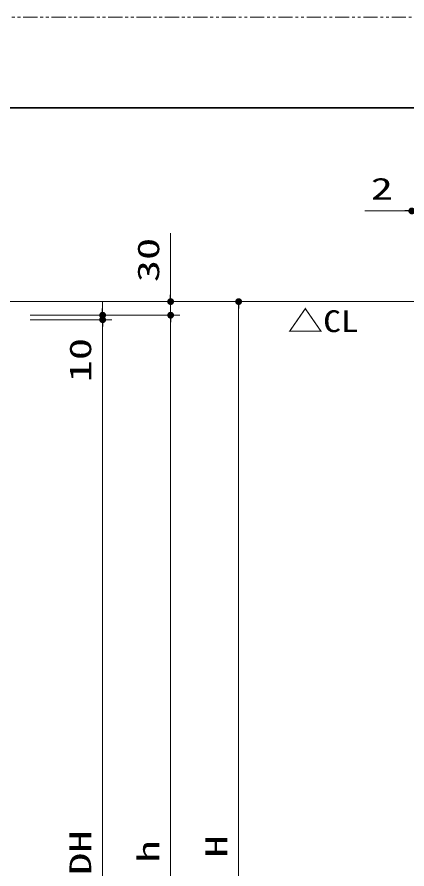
# Model space of a CAD drawing. Units: millimetres, scale not verified. Extents: x -1306 to 1306, y -607 to 607.
# Drawn here: x -709.5 to -537.5, y 218.1 to 594 of the extents above; entities that cross this region are included whole.
import ezdxf
from ezdxf.enums import TextEntityAlignment as Align

# ---------------------------------------------------------------- set-up
doc = ezdxf.new("R2010")
doc.units = ezdxf.units.MM
doc.header["$LTSCALE"] = 5
doc.header["$PDMODE"] = 32
doc.header["$PDSIZE"] = 2.5
doc.linetypes.add('USER1', pattern=[2.5, 1.25, -0.25, 0.25, -0.25, 0.25, -0.25])
for name, color, linetype, lineweight in [('0-1_線(黄)', 2, 'Continuous', 15), ('0-3_陰線', 4, 'USER1', 9), ('1-1_寸法線', 3, 'Continuous', 13), ('1-4_DEFPOINTS', 7, 'Continuous', 5), ('1-5_0', 3, 'Continuous', 25), ('1-7_図面枠', 7, 'Continuous', 35)]:
    doc.layers.add(name, color=color, linetype=linetype, lineweight=lineweight)
doc.styles.add('ＭＳ ゴシック', font='')
doc.styles.get('ＭＳ ゴシック').set_extended_font_data('MS Gothic')

# ---------------------------------------------------------------- blocks, each defined once
blk = doc.blocks.new('_DOT')
at = {"layer": '1-5_0'}
blk.add_line((-2.5, 0), (-5, 0), dxfattribs=at)
for points in [[(0, 0), (-2.5, 0), (-2.48, 0.313)], [(0, 0), (-2.48, -0.313), (-2.5, 0)], [(0, 0), (-2.48, 0.313), (-2.421, 0.622)], [(0, 0), (-2.421, -0.622), (-2.48, -0.313)], [(0, 0), (-2.421, 0.622), (-2.324, 0.92)], [(0, 0), (-2.324, -0.92), (-2.421, -0.622)], [(0, 0), (-2.324, 0.92), (-2.191, 1.204)], [(0, 0), (-2.191, -1.204), (-2.324, -0.92)], [(0, 0), (-2.191, 1.204), (-2.023, 1.469)], [(0, 0), (-2.023, -1.469), (-2.191, -1.204)], [(0, 0), (-2.023, 1.469), (-1.822, 1.711)], [(0, 0), (-1.822, -1.711), (-2.023, -1.469)], [(0, 0), (-1.822, 1.711), (-1.594, 1.926)], [(0, 0), (-1.594, -1.926), (-1.822, -1.711)], [(0, 0), (-1.594, 1.926), (-1.34, 2.111)], [(0, 0), (-1.34, -2.111), (-1.594, -1.926)], [(0, 0), (-1.34, 2.111), (-1.064, 2.262)], [(0, 0), (-1.064, -2.262), (-1.34, -2.111)], [(0, 0), (-1.064, 2.262), (-0.773, 2.378)], [(0, 0), (-0.773, -2.378), (-1.064, -2.262)], [(0, 0), (-0.773, 2.378), (-0.468, 2.456)], [(0, 0), (-0.468, -2.456), (-0.773, -2.378)], [(0, 0), (-0.468, 2.456), (-0.157, 2.495)], [(0, 0), (-0.157, -2.495), (-0.468, -2.456)], [(0, 0), (-0.157, 2.495), (0.157, 2.495)], [(0, 0), (0.157, -2.495), (-0.157, -2.495)], [(0, 0), (0.157, 2.495), (0.468, 2.456)], [(0, 0), (0.468, 2.456), (0.773, 2.378)], [(0, 0), (0.773, 2.378), (1.064, 2.262)], [(0, 0), (1.064, 2.262), (1.34, 2.111)], [(0, 0), (1.34, 2.111), (1.594, 1.926)], [(0, 0), (1.594, 1.926), (1.822, 1.711)], [(0, 0), (1.822, 1.711), (2.023, 1.469)], [(0, 0), (2.023, 1.469), (2.191, 1.204)], [(0, 0), (2.191, 1.204), (2.324, 0.92)], [(0, 0), (2.324, 0.92), (2.421, 0.622)], [(0, 0), (2.421, 0.622), (2.48, 0.313)], [(0, 0), (2.48, 0.313), (2.5, 0)], [(0, 0), (0.468, -2.456), (0.157, -2.495)], [(0, 0), (0.773, -2.378), (0.468, -2.456)], [(0, 0), (1.064, -2.262), (0.773, -2.378)], [(0, 0), (1.34, -2.111), (1.064, -2.262)], [(0, 0), (1.594, -1.926), (1.34, -2.111)], [(0, 0), (1.822, -1.711), (1.594, -1.926)], [(0, 0), (2.023, -1.469), (1.822, -1.711)], [(0, 0), (2.191, -1.204), (2.023, -1.469)], [(0, 0), (2.324, -0.92), (2.191, -1.204)], [(0, 0), (2.421, -0.622), (2.324, -0.92)], [(0, 0), (2.48, -0.313), (2.421, -0.622)], [(0, 0), (2.5, 0), (2.48, -0.313)]]:
    blk.add_solid(points, dxfattribs=at)

msp = doc.modelspace()

# ---------------------------------------------------------------- linework, layer by layer
at = {"layer": '0-1_線(黄)'}
msp.add_line((-1235.241, 468.448), (-225.69, 468.448), dxfattribs=at)
at = {"layer": '0-3_陰線'}
msp.add_line((387.036, 594), (-1292.964, 594), dxfattribs=at)
at = {"layer": '1-1_寸法線'}
for p, q in [((-538.361, 508.448), (-556.027, 508.448)), ((-641.721, 471.448), (-641.721, 498.638)), ((-703.721, 468.448), (-637.721, 468.448)), ((-703.721, 468.448), (-607.721, 468.448)), ((-671.721, 465.448), (-671.721, 468.448)), ((-641.721, 462.448), (-641.721, 468.448)), ((-703.721, 462.448), (-637.721, 462.448)), ((-703.721, 462.448), (-637.721, 462.448)), ((-703.721, 462.448), (-667.721, 462.448)), ((-671.721, 462.448), (-671.721, 460.448)), ((-611.721, 465.448), (-611.721, -8.552)), ((-703.721, 460.448), (-667.721, 460.448)), ((-703.721, 460.448), (-667.721, 460.448)), ((-641.721, 459.448), (-641.721, 456.448)), ((-641.721, 459.448), (-641.721, -8.552)), ((-671.721, 457.448), (-671.721, -5.952)), ((-671.721, 457.448), (-671.721, 431.686))]:
    msp.add_line(p, q, dxfattribs=at)
at = {"layer": '1-4_DEFPOINTS'}
for p in [(-671.721, 462.448), (-641.721, 462.448)]:
    msp.add_point(p, dxfattribs=at)
at = {"layer": '1-7_図面枠'}
msp.add_lwpolyline([(-1252.964, -554), (347.036, -554), (347.036, 554), (-1252.964, 554)], close=True, dxfattribs=at)

# ---------------------------------------------------------------- block references
at = {"layer": '1-1_寸法線', "xscale": 0.6, "yscale": 0.6}
msp.add_blockref('_DOT', (-535.361, 508.448), dxfattribs=at)
for p, rotation in [((-641.721, 468.448), 270), ((-611.721, 468.448), 90), ((-671.721, 462.448), 270), ((-641.721, 462.448), 90), ((-641.721, 462.448), 90), ((-671.721, 460.448), 90), ((-671.721, 460.448), 90)]:
    msp.add_blockref('_DOT', p, dxfattribs=dict(at, rotation=rotation))

# ---------------------------------------------------------------- texts
at = {"layer": '0-1_線(黄)', "style": 'ＭＳ ゴシック', "width": 1.2}
msp.add_text('△CL', height=9.621, dxfattribs=at).set_placement((-590.194, 452.104), align=Align.BOTTOM_LEFT)
at = {"layer": '1-1_寸法線', "style": 'ＭＳ ゴシック', "width": 1.5}
msp.add_text('2', height=9.604, dxfattribs=at).set_placement((-553.456, 510.597), align=Align.BOTTOM_LEFT)
for s, p in [('30', (-643.87, 477.019)), ('10', (-673.87, 432.829)), ('DH', (-673.87, 215.51)), ('h', (-643.87, 220.924)), ('H', (-613.87, 223.21))]:
    msp.add_text(s, height=9.604, rotation=90, dxfattribs=at).set_placement(p, align=Align.BOTTOM_LEFT)

doc.saveas('drawing.dxf')
